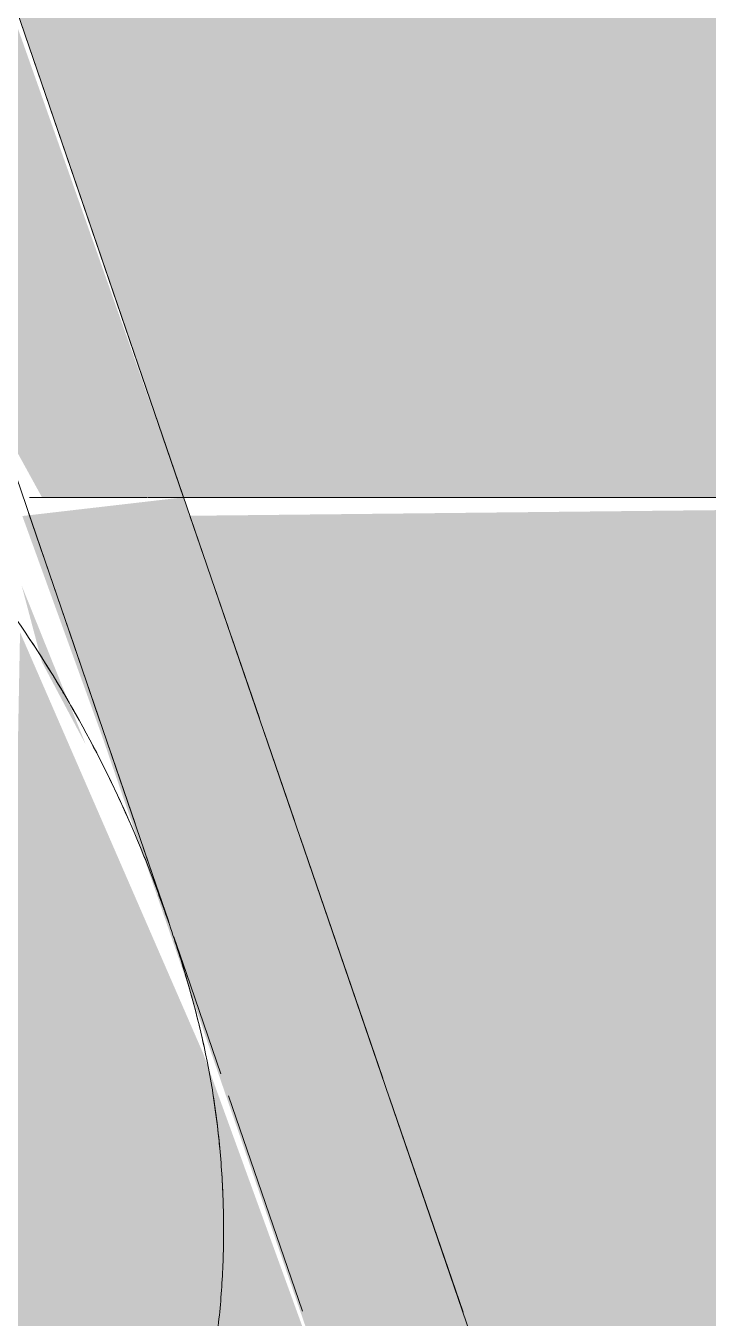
# Model space of a CAD drawing. Header units: millimetres. Extents: x 63432 to 177405, y -1987 to 27578.
# Drawn here: x 164043.96 to 164052.51, y 8829.22 to 8845.41 of the extents above; entities that cross this region are included whole.
import ezdxf

# ---------------------------------------------------------------- set-up
doc = ezdxf.new("R2010")
doc.units = ezdxf.units.MM
for name, color, linetype, lineweight, true_color in [('I-FURN-16', 7, 'Continuous', 9, 0xd1b79e), ('I-FURN-19', 7, 'Continuous', 9, 0x242424), ('I-FURN-20', 7, 'Continuous', 9, 0x3a3a3a), ('I-FURN-22', 7, 'Continuous', 9, 0x302a24), ('I-FURN-24', 7, 'Continuous', 9, 0x1e1e1e), ('I-FURN-26', 7, 'Continuous', 9, 0x2d2d2d), ('I-FURN-28', 7, 'Continuous', 9, 0x1a1a1a), ('I-FURN-30', 7, 'Continuous', 9, 0x4c4c4c), ('I-FURN-31', 7, 'Continuous', 9, 0x221e1a), ('I-FURN-32', 7, 'Continuous', 9, 0x2a241e), ('I-FURN-35', 7, 'Continuous', 9, 0x171717), ('I-FURN-36', 7, 'Continuous', 9, 0x121212), ('I-FURN-37', 7, 'Continuous', 9, 0x584c3f), ('I-FURN-38', 7, 'Continuous', 9, 0xa58c72), ('I-FURN-40', 7, 'Continuous', 9, 0x312b25), ('I-FURN-44', 7, 'Continuous', 9, 0x352d25), ('I-FURN-45', 7, 'Continuous', 9, 0x3f372f), ('I-FURN-48', 7, 'Continuous', 9, 0x131313), ('I-FURN-52', 7, 'Continuous', 9, 0x27231e), ('I-FURN-55', 7, 'Continuous', 9, 0x3d3731), ('I-FURN-56', 7, 'Continuous', 9, 0x514840), ('I-FURN-6', 7, 'Continuous', 9, 0xc0c0c0), ('I-FURN-61', 7, 'Continuous', 9, 0xcabbac), ('I-FURN-62', 7, 'Continuous', 9, 0x8b8b8b), ('I-FURN-63', 7, 'Continuous', 9, 0x4c443d), ('I-FURN-66', 7, 'Continuous', 9, 0x6e6155), ('I-FURN-67', 7, 'Continuous', 9, 0x332d27), ('I-FURN-68', 7, 'Continuous', 9, 0x423a31), ('I-FURN-70', 7, 'Continuous', 9, 0x786d63), ('I-FURN-71', 7, 'Continuous', 9, 0xa59687), ('I-FURN-75', 7, 'Continuous', 9, 0x6b635c), ('I-FURN-77', 7, 'Continuous', 9, 0x92877d), ('I-FURN-78', 7, 'Continuous', 9, 0x58514a)]:
    doc.layers.add(name, color=color, linetype=linetype, lineweight=lineweight, true_color=true_color)
doc.layers.add('I-FURN-17', color=7, linetype='Continuous', lineweight=9, true_color=0x111111, transparency=0.7)
doc.layers.add('I-FURN-18', color=7, linetype='Continuous', lineweight=9, true_color=0xe2b180, transparency=0.7)

# ---------------------------------------------------------------- blocks, each defined once
blk = doc.blocks.new('Chair - Tablet Arm - Chair - Tablet Arm-26234702-Развертка 3_12-6')
at = {"layer": 'I-FURN-17'}
h = blk.add_hatch(color=256, dxfattribs=at)
h.paths.add_polyline_path([(-80317.615, 8826.8), (-80120.731, 8826.975), (-80124.356, 8839.031), (-80124.496, 8839.5), (-80315.015, 8839.231), (-80316.609, 8834.517), (-80319.241, 8826.8), (-80318.159, 8826.8)])
h.paths.add_polyline_path([(-80105.323, 8826.8), (-80088.041, 8826.8), (-80088.041, 8839.5), (-80109.598, 8839.269), (-80105.335, 8826.833)])
for points in [[(-80107.355, 8826.8), (-80105.335, 8826.833), (-80109.678, 8839.5), (-80111.698, 8839.266), (-80110.691, 8836.486), (-80107.367, 8826.837)], [(-80110.903, 8836.401), (-80111.707, 8838.396), (-80111.452, 8837.434), (-80110.964, 8836.515)]]:
    blk.add_hatch(color=256, dxfattribs=at).paths.add_polyline_path(points)
h = blk.add_hatch(color=256, dxfattribs=at)
h.paths.add_polyline_path([(-80114.046, 8826.8), (-80107.378, 8826.874), (-80109.433, 8832.533), (-80111.727, 8837.81), (-80111.759, 8836.12), (-80112.53, 8835.166), (-80114.608, 8833.117), (-80115.982, 8832.447), (-80114.063, 8826.85)])
h.paths.add_polyline_path([(-80113.529, 8834.015), (-80113.076, 8834.563), (-80113.526, 8834.02)])
h.paths.add_polyline_path([(-80112.401, 8835.584), (-80111.846, 8836.441), (-80112.096, 8836.264), (-80112.296, 8835.836)])
at = {"layer": 'I-FURN-18'}
h = blk.add_hatch(color=256, dxfattribs=at)
h.paths.add_polyline_path([(-80131.162, 8839.5), (-80124.151, 8839.5), (-80124.065, 8842.304), (-80127.458, 8852.2), (-80156.5, 8852.2), (-80156.5, 8839.5), (-80141.634, 8839.5)])
h.paths.add_polyline_path([(-80088.041, 8839.5), (-80080.3, 8840.405), (-80080.3, 8852.2), (-80113.951, 8851.964), (-80109.678, 8839.5), (-80093.142, 8839.5)])
h = blk.add_hatch(color=256, dxfattribs=at)
h.paths.add_polyline_path([(-80117.17, 8839.5), (-80113.123, 8839.5), (-80114.166, 8840.322), (-80116.116, 8841.38), (-80119.267, 8840.777), (-80120.224, 8839.5), (-80117.439, 8839.5)])
h.paths.add_polyline_path([(-80110.129, 8839.5), (-80109.678, 8839.5), (-80114.166, 8852.2), (-80127.458, 8852.2), (-80123.519, 8841.378), (-80122.331, 8843.079), (-80119.733, 8844.5), (-80117.291, 8844.76), (-80114.166, 8843.34), (-80112.352, 8841.141), (-80111.452, 8839.5), (-80110.342, 8839.5)])
at = {"layer": 'I-FURN-19'}
for p, q in [((-80109.423, 8838.758), (-80109.598, 8839.269)), ((-80109.116, 8837.861), (-80109.299, 8838.396)), ((-80108.729, 8836.732), (-80109.082, 8837.763)), ((-80108.289, 8835.45), (-80108.669, 8836.559)), ((-80107.183, 8832.224), (-80108.213, 8835.229)), ((-80106.177, 8829.29), (-80107.098, 8831.975))]:
    blk.add_line(p, q, dxfattribs=at)
at = {"layer": 'I-FURN-22'}
for p, q in [((-80110.139, 8839.5), (-80111.45, 8839.5)), ((-80109.458, 8839.5), (-80109.919, 8839.5))]:
    blk.add_line(p, q, dxfattribs=at)
at = {"layer": 'I-FURN-24'}
blk.add_line((-80109.868, 8834.194), (-80110.183, 8835.113), dxfattribs=at)
for points, knots in [([(-80110.218, 8835.113), (-80110.124, 8834.883), (-80110.007, 8834.579), (-80109.897, 8834.269), (-80109.872, 8834.195)], [-0.55555556, -0.55555556, -0.55555556, -0.55555556, -0.52777778, -0.51915462, -0.51915462, -0.51915462, -0.51915462]), ([(-80109.805, 8833.998), (-80109.772, 8833.899), (-80109.624, 8833.439), (-80109.5, 8832.977), (-80109.421, 8832.613)], [-0.51148303, -0.51148303, -0.51148303, -0.51148303, -0.5, -0.45815827, -0.45815827, -0.45815827, -0.45815827])]:
    blk.add_open_spline(points, degree=3, knots=knots, dxfattribs=at)
at = {"layer": 'I-FURN-31'}
for p, q in [((-80111.45, 8839.5), (-80110.139, 8839.5)), ((-80109.919, 8839.5), (-80109.458, 8839.5))]:
    blk.add_line(p, q, dxfattribs=at)
at = {"layer": 'I-FURN-32'}
for p, q in [((-80110.342, 8839.5), (-80111.607, 8839.5)), ((-80109.678, 8839.5), (-80110.129, 8839.5))]:
    blk.add_line(p, q, dxfattribs=at)
at = {"layer": 'I-FURN-35'}
for p, q in [((-80111.621, 8839.306), (-80111.429, 8838.747)), ((-80111.121, 8837.848), (-80111.413, 8838.7)), ((-80111.404, 8838.675), (-80111.309, 8838.396)), ((-80110.726, 8836.696), (-80111.113, 8837.826)), ((-80110.286, 8835.412), (-80110.615, 8836.373)), ((-80110.183, 8835.113), (-80109.868, 8834.194)), ((-80109.116, 8832), (-80108.19, 8829.301))]:
    blk.add_line(p, q, dxfattribs=at)
at = {"layer": 'I-FURN-35', "flags": 128}
blk.add_lwpolyline([(-80109.8, 8833.995), (-80109.642, 8833.534), (-80109.21, 8832.275)], dxfattribs=at)
at = {"layer": 'I-FURN-35'}
blk.add_open_spline([(-80110.853, 8836.462), (-80110.673, 8836.124), (-80110.505, 8835.777), (-80110.351, 8835.425)], degree=3, dxfattribs=at)
for points, knots in [([(-80109.307, 8832.005), (-80109.282, 8831.847), (-80109.25, 8831.605), (-80109.226, 8831.361), (-80109.218, 8831.277)], [-0.43480809, -0.43480809, -0.43480809, -0.43480809, -0.41666667, -0.40709499, -0.40709499, -0.40709499, -0.40709499]), ([(-80109.198, 8831.01), (-80109.194, 8830.938), (-80109.177, 8830.622), (-80109.173, 8830.183), (-80109.193, 8829.699), (-80109.21, 8829.46), (-80109.221, 8829.341)], [-0.3969804, -0.3969804, -0.3969804, -0.3969804, -0.38888889, -0.36111111, -0.34722222, -0.33333333, -0.33333333, -0.33333333, -0.33333333])]:
    blk.add_open_spline(points, degree=3, knots=knots, dxfattribs=at)
at = {"layer": 'I-FURN-36'}
for p, q in [((-80111.309, 8838.396), (-80111.121, 8837.848)), ((-80111.113, 8837.826), (-80110.726, 8836.696)), ((-80110.615, 8836.373), (-80110.286, 8835.412))]:
    blk.add_line(p, q, dxfattribs=at)
at = {"layer": 'I-FURN-38'}
blk.add_line((-80109.678, 8839.5), (-80113.951, 8851.964), dxfattribs=at)
at = {"layer": 'I-FURN-40'}
blk.add_line((-80088.041, 8839.5), (-80109.678, 8839.5), dxfattribs=at)
at = {"layer": 'I-FURN-44'}
for p, q in [((-80110.342, 8839.5), (-80111.607, 8839.5)), ((-80109.678, 8839.5), (-80110.129, 8839.5))]:
    blk.add_line(p, q, dxfattribs=at)
at = {"layer": 'I-FURN-45'}
blk.add_line((-80088.041, 8839.5), (-80109.678, 8839.5), dxfattribs=at)
at = {"layer": 'I-FURN-48'}
for points in [[(-80111.611, 8837.733), (-80111.512, 8837.584), (-80111.416, 8837.433), (-80111.322, 8837.28)], [(-80111.309, 8837.258), (-80111.202, 8837.084), (-80111.098, 8836.907), (-80110.998, 8836.728)]]:
    blk.add_open_spline(points, degree=3, dxfattribs=at)
at = {"layer": 'I-FURN-52'}
blk.add_line((-80109.458, 8839.5), (-80084.346, 8839.5), dxfattribs=at)
at = {"layer": 'I-FURN-55'}
blk.add_line((-80102.618, 8839.5), (-80109.458, 8839.5), dxfattribs=at)
blk = doc.blocks.new('Chair - Tablet Arm - Chair - Tablet Arm-V80-Развертка 3_12-6')
at = {"layer": 'I-FURN-19'}
for p, q in [((-80111.621, 8839.306), (-80111.429, 8838.747)), ((-80111.404, 8838.675), (-80111.309, 8838.396)), ((-80110.183, 8835.113), (-80109.868, 8834.194)), ((-80109.116, 8832), (-80108.19, 8829.301))]:
    blk.add_line(p, q, dxfattribs=at)
at = {"layer": 'I-FURN-19', "flags": 128}
blk.add_lwpolyline([(-80109.8, 8833.995), (-80109.642, 8833.534), (-80109.21, 8832.275)], dxfattribs=at)
at = {"layer": 'I-FURN-19'}
for points in [[(-80111.611, 8837.733), (-80111.512, 8837.584), (-80111.416, 8837.433), (-80111.322, 8837.28)], [(-80111.309, 8837.258), (-80111.202, 8837.084), (-80111.098, 8836.907), (-80110.998, 8836.728)]]:
    blk.add_open_spline(points, degree=3, dxfattribs=at)
at = {"layer": 'I-FURN-20'}
blk.add_line((-80109.868, 8834.194), (-80110.183, 8835.113), dxfattribs=at)
for points, knots in [([(-80110.218, 8835.113), (-80110.124, 8834.883), (-80110.007, 8834.579), (-80109.897, 8834.269), (-80109.872, 8834.195)], [-0.55555556, -0.55555556, -0.55555556, -0.55555556, -0.52777778, -0.51915462, -0.51915462, -0.51915462, -0.51915462]), ([(-80109.805, 8833.998), (-80109.772, 8833.899), (-80109.624, 8833.439), (-80109.5, 8832.977), (-80109.421, 8832.613)], [-0.51148303, -0.51148303, -0.51148303, -0.51148303, -0.5, -0.45815827, -0.45815827, -0.45815827, -0.45815827])]:
    blk.add_open_spline(points, degree=3, knots=knots, dxfattribs=at)
at = {"layer": 'I-FURN-26'}
for p, q in [((-80111.121, 8837.848), (-80111.413, 8838.7)), ((-80110.726, 8836.696), (-80111.113, 8837.826)), ((-80110.286, 8835.412), (-80110.615, 8836.373))]:
    blk.add_line(p, q, dxfattribs=at)
blk.add_open_spline([(-80110.853, 8836.462), (-80110.673, 8836.124), (-80110.505, 8835.777), (-80110.351, 8835.425)], degree=3, dxfattribs=at)
for points, knots in [([(-80109.307, 8832.005), (-80109.282, 8831.847), (-80109.25, 8831.605), (-80109.226, 8831.361), (-80109.218, 8831.277)], [-0.43480809, -0.43480809, -0.43480809, -0.43480809, -0.41666667, -0.40709499, -0.40709499, -0.40709499, -0.40709499]), ([(-80109.198, 8831.01), (-80109.194, 8830.938), (-80109.177, 8830.622), (-80109.173, 8830.183), (-80109.193, 8829.699), (-80109.21, 8829.46), (-80109.221, 8829.341)], [-0.3969804, -0.3969804, -0.3969804, -0.3969804, -0.38888889, -0.36111111, -0.34722222, -0.33333333, -0.33333333, -0.33333333, -0.33333333])]:
    blk.add_open_spline(points, degree=3, knots=knots, dxfattribs=at)
at = {"layer": 'I-FURN-28'}
for p, q in [((-80111.309, 8838.396), (-80111.121, 8837.848)), ((-80111.113, 8837.826), (-80110.726, 8836.696)), ((-80110.615, 8836.373), (-80110.286, 8835.412))]:
    blk.add_line(p, q, dxfattribs=at)
at = {"layer": 'I-FURN-30'}
for p, q in [((-80109.423, 8838.758), (-80109.598, 8839.269)), ((-80109.116, 8837.861), (-80109.299, 8838.396)), ((-80108.729, 8836.732), (-80109.082, 8837.763)), ((-80108.289, 8835.45), (-80108.669, 8836.559)), ((-80107.183, 8832.224), (-80108.213, 8835.229)), ((-80106.177, 8829.29), (-80107.098, 8831.975))]:
    blk.add_line(p, q, dxfattribs=at)
at = {"layer": 'I-FURN-37'}
for p, q in [((-80110.342, 8839.5), (-80111.607, 8839.5)), ((-80109.678, 8839.5), (-80110.129, 8839.5))]:
    blk.add_line(p, q, dxfattribs=at)
at = {"layer": 'I-FURN-55'}
blk.add_line((-80109.458, 8839.5), (-80093.142, 8839.5), dxfattribs=at)
at = {"layer": 'I-FURN-56'}
blk.add_line((-80088.041, 8839.5), (-80109.678, 8839.5), dxfattribs=at)
at = {"layer": 'I-FURN-63'}
for p, q in [((-80110.139, 8839.5), (-80111.45, 8839.5)), ((-80109.458, 8839.5), (-80109.919, 8839.5))]:
    blk.add_line(p, q, dxfattribs=at)
at = {"layer": 'I-FURN-66'}
blk.add_line((-80088.041, 8839.5), (-80109.678, 8839.5), dxfattribs=at)
at = {"layer": 'I-FURN-67'}
for p, q in [((-80111.45, 8839.5), (-80110.139, 8839.5)), ((-80109.919, 8839.5), (-80109.458, 8839.5))]:
    blk.add_line(p, q, dxfattribs=at)
at = {"layer": 'I-FURN-68'}
for p, q in [((-80110.342, 8839.5), (-80111.607, 8839.5)), ((-80109.678, 8839.5), (-80110.129, 8839.5))]:
    blk.add_line(p, q, dxfattribs=at)
at = {"layer": 'I-FURN-71'}
blk.add_line((-80109.678, 8839.5), (-80113.951, 8851.964), dxfattribs=at)
at = {"layer": 'I-FURN-75'}
blk.add_line((-80102.618, 8839.5), (-80109.458, 8839.5), dxfattribs=at)
blk = doc.blocks.new('Chair - Tablet Arm - Chair - Tablet Arm-V87-Развертка 3_12-6')
at = {"layer": 'I-FURN-20'}
for p, q in [((-80111.309, 8838.396), (-80111.121, 8837.848)), ((-80111.113, 8837.826), (-80110.726, 8836.696)), ((-80110.615, 8836.373), (-80110.286, 8835.412))]:
    blk.add_line(p, q, dxfattribs=at)
at = {"layer": 'I-FURN-30'}
for p, q in [((-80111.621, 8839.306), (-80111.429, 8838.747)), ((-80111.404, 8838.675), (-80111.309, 8838.396)), ((-80110.183, 8835.113), (-80109.868, 8834.194)), ((-80109.116, 8832), (-80108.19, 8829.301))]:
    blk.add_line(p, q, dxfattribs=at)
at = {"layer": 'I-FURN-30', "flags": 128}
blk.add_lwpolyline([(-80109.8, 8833.995), (-80109.642, 8833.534), (-80109.21, 8832.275)], dxfattribs=at)
at = {"layer": 'I-FURN-6'}
for p, q in [((-79971.694, 8437.047), (-80175.226, 9030.683)), ((-80080.3, 8839.5), (-80109.458, 8839.5))]:
    blk.add_line(p, q, dxfattribs=at)
at = {"layer": 'I-FURN-61'}
blk.add_line((-80088.041, 8839.5), (-80109.678, 8839.5), dxfattribs=at)
at = {"layer": 'I-FURN-62'}
for p, q in [((-80110.139, 8839.5), (-80111.45, 8839.5)), ((-80109.458, 8839.5), (-80109.919, 8839.5))]:
    blk.add_line(p, q, dxfattribs=at)
at = {"layer": 'I-FURN-62', "flags": 128}
blk.add_lwpolyline([(-80109.858, 8834.165), (-80111.521, 8839.016), (-80112.035, 8840.514)], dxfattribs=at)
at = {"layer": 'I-FURN-62'}
for points, knots in [([(-80113.508, 8839.95), (-80113.417, 8839.873), (-80113.237, 8839.715), (-80112.891, 8839.377), (-80112.318, 8838.738), (-80111.883, 8838.143), (-80111.611, 8837.733)], [-0.7777778, -0.7777778, -0.7777778, -0.7777778, -0.7638889, -0.75, -0.7222222, -0.6666667, -0.6666667, -0.6666667, -0.6666667]), ([(-80111.611, 8837.733), (-80111.339, 8837.323), (-80110.832, 8836.477), (-80110.302, 8835.347), (-80109.946, 8834.419), (-80109.623, 8833.463), (-80109.375, 8832.497), (-80109.235, 8831.532), (-80109.179, 8830.795), (-80109.173, 8830.183), (-80109.193, 8829.699), (-80109.218, 8829.34), (-80109.26, 8828.985), (-80109.342, 8828.515), (-80109.485, 8827.931), (-80109.662, 8827.348), (-80109.792, 8826.939), (-80109.866, 8826.705), (-80109.92, 8826.53), (-80109.977, 8826.354), (-80110.06, 8826.121), (-80110.173, 8825.831), (-80110.318, 8825.484), (-80110.515, 8825.022), (-80110.702, 8824.556), (-80110.832, 8824.142), (-80110.892, 8823.903), (-80110.93, 8823.723), (-80110.961, 8823.541), (-80110.998, 8823.298), (-80111.049, 8822.871), (-80111.083, 8822.254), (-80111.062, 8821.576), (-80111.018, 8821.144), (-80110.995, 8820.963)], [-0.6666667, -0.6666667, -0.6666667, -0.6666667, -0.6111111, -0.5555556, -0.5277778, -0.5, -0.4444444, -0.4166667, -0.3888889, -0.3611111, -0.3472222, -0.3333333, -0.3194444, -0.3055556, -0.2777778, -0.25, -0.2361111, -0.2291667, -0.2222222, -0.2152778, -0.2083333, -0.1944444, -0.1805556, -0.1666667, -0.1388889, -0.125, -0.1180556, -0.1111111, -0.1041667, -0.0972222, -0.0833333, -0.0555556, -0.0277778, -0.0080259, -0.0080259, -0.0080259, -0.0080259])]:
    blk.add_open_spline(points, degree=3, knots=knots, dxfattribs=at)
at = {"layer": 'I-FURN-70'}
for p, q in [((-80110.342, 8839.5), (-80111.607, 8839.5)), ((-80109.678, 8839.5), (-80110.129, 8839.5))]:
    blk.add_line(p, q, dxfattribs=at)
at = {"layer": 'I-FURN-71'}
for p, q in [((-80110.342, 8839.5), (-80111.607, 8839.5)), ((-80109.678, 8839.5), (-80110.129, 8839.5))]:
    blk.add_line(p, q, dxfattribs=at)
at = {"layer": 'I-FURN-75'}
blk.add_line((-80109.458, 8839.5), (-80084.346, 8839.5), dxfattribs=at)
at = {"layer": 'I-FURN-77'}
blk.add_line((-80088.041, 8839.5), (-80109.678, 8839.5), dxfattribs=at)
at = {"layer": 'I-FURN-78'}
for p, q in [((-80111.45, 8839.5), (-80110.139, 8839.5)), ((-80109.919, 8839.5), (-80109.458, 8839.5))]:
    blk.add_line(p, q, dxfattribs=at)

msp = doc.modelspace()

# ---------------------------------------------------------------- block references
at = {"layer": 'I-FURN-16'}
msp.add_blockref('Chair - Tablet Arm - Chair - Tablet Arm-26234702-Развертка 3_12-6', (244155.618, 0), dxfattribs=at)
at = {"layer": 'I-FURN-6'}
msp.add_blockref('Chair - Tablet Arm - Chair - Tablet Arm-V87-Развертка 3_12-6', (244155.618, 0), dxfattribs=at)
at = {"layer": 'I-FURN-61'}
msp.add_blockref('Chair - Tablet Arm - Chair - Tablet Arm-V80-Развертка 3_12-6', (244155.618, 0), dxfattribs=at)

doc.saveas('drawing.dxf')
